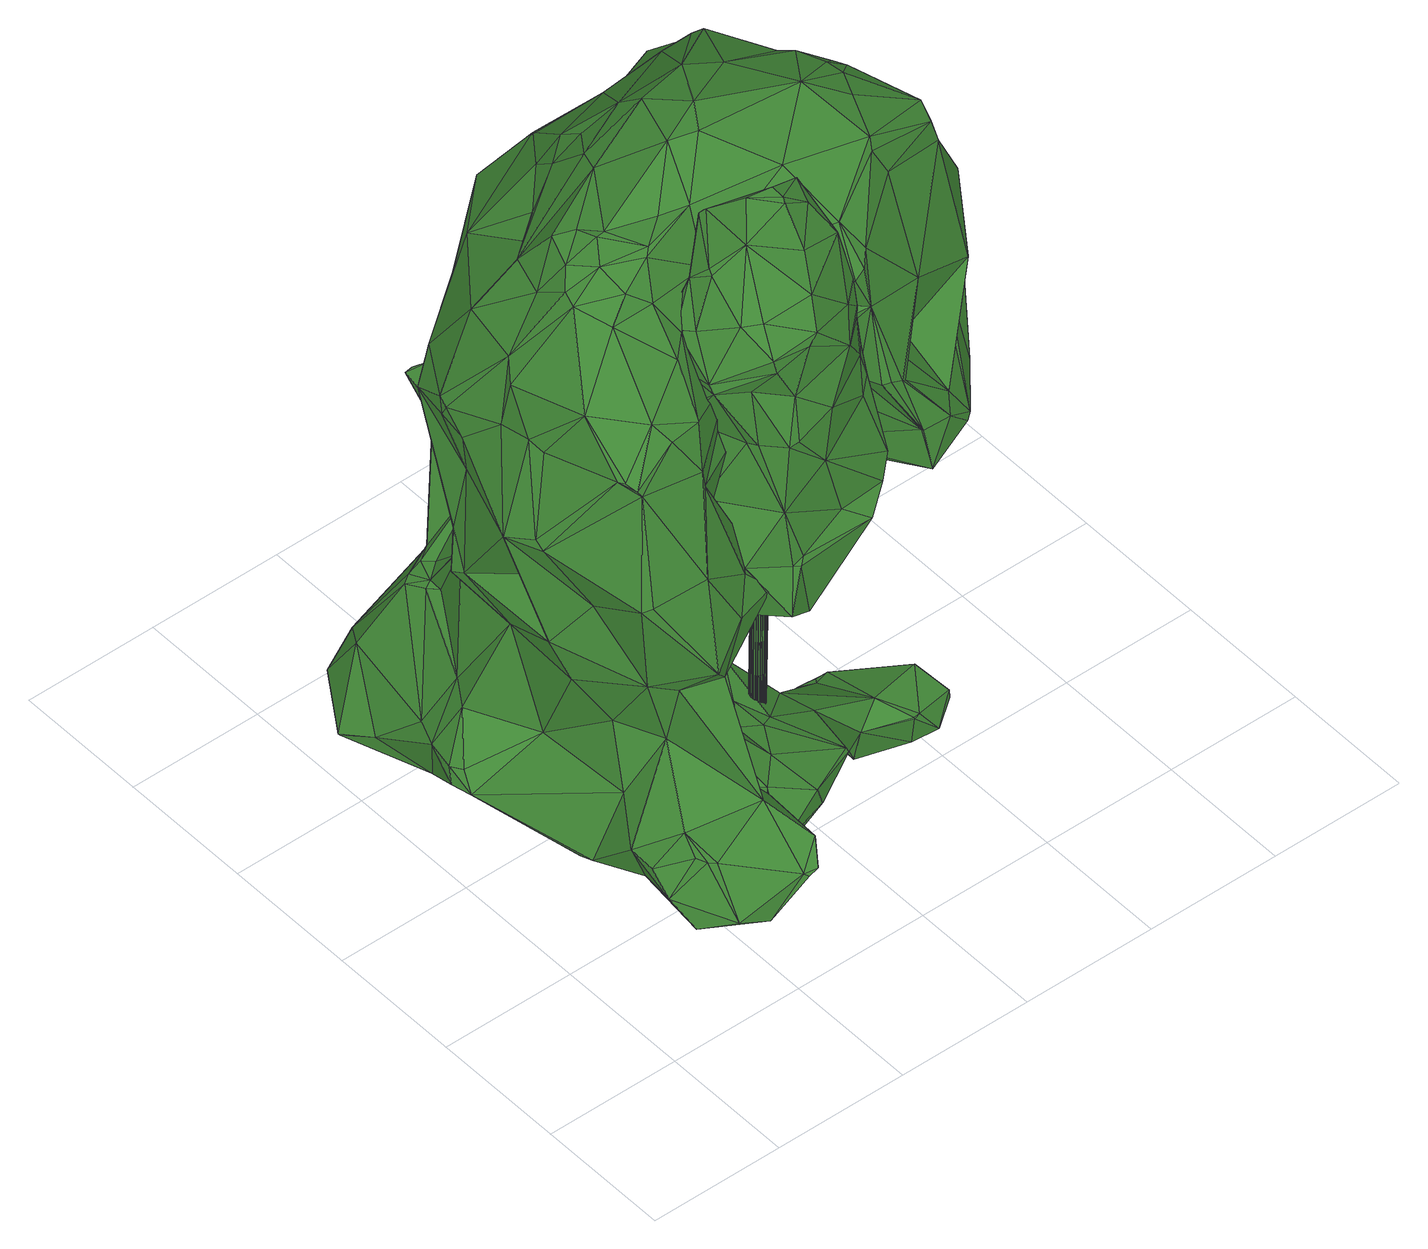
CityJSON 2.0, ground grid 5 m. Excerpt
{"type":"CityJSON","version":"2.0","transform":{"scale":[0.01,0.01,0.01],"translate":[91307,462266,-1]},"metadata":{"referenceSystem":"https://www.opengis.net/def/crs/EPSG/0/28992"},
"CityObjects":{
"tree1":{"type":"SolitaryVegetationObject","attributes":{"gtid":108,"crown_width_m":8.75,"crown_median_z":9.89,"trunk_H_m":9.99,"trunk_DBH_m":0.544,"trunk_radius_m":0.272,"trunk_base_height_m":-0.1,"original_gtid":"112"},"geometry":[{"type":"Solid","lod":"3","boundaries":[[[[0,1,2]],[[3,4,5]],[[6,7,8]],[[9,10,11]],[[10,12,11]],[[13,14,15]],[[16,17,18]],[[19,20,21]],[[22,23,24]],[[25,26,27]],[[28,29,30]],[[31,32,33]],[[25,33,32]],[[34,35,36]],[[37,38,39]],[[40,41,19]],[[40,42,41]],[[43,44,45]],[[46,47,48]],[[46,48,49]],[[50,51,52]],[[36,53,54]],[[55,56,57]],[[58,59,60]],[[61,62,63]],[[64,61,63]],[[65,26,66]],[[67,68,69]],[[70,71,68]],[[70,68,72]],[[73,74,75]],[[76,77,78]],[[76,78,79]],[[80,63,81]],[[62,82,81]],[[34,54,83]],[[36,54,34]],[[24,84,85]],[[86,87,88]],[[63,89,64]],[[90,91,92]],[[50,52,5]],[[93,94,12]],[[95,96,97]],[[64,5,52]],[[78,74,98]],[[4,50,5]],[[99,100,101]],[[20,41,42]],[[102,103,104]],[[19,41,20]],[[77,105,75]],[[106,107,84]],[[57,108,100]],[[109,110,10]],[[111,95,97]],[[6,112,113]],[[45,114,43]],[[114,45,92]],[[21,115,83]],[[20,115,21]],[[23,116,114]],[[102,117,118]],[[77,74,78]],[[98,74,73]],[[119,120,121]],[[42,73,105]],[[92,45,44]],[[95,111,122]],[[36,123,53]],[[84,43,22]],[[124,15,52]],[[61,64,15]],[[52,51,124]],[[125,87,126]],[[122,111,102]],[[48,127,128]],[[128,127,129]],[[69,68,130]],[[8,112,6]],[[64,52,15]],[[82,14,13]],[[55,86,56]],[[131,72,67]],[[25,32,26]],[[131,70,72]],[[124,70,15]],[[124,51,71]],[[71,70,124]],[[65,66,1]],[[84,22,85]],[[1,80,2]],[[22,24,85]],[[132,53,123]],[[77,39,105]],[[105,39,133]],[[15,131,134]],[[62,81,63]],[[135,136,137]],[[134,13,15]],[[66,138,139]],[[82,62,14]],[[13,140,82]],[[3,141,33]],[[33,141,31]],[[58,142,143]],[[144,68,71]],[[75,74,77]],[[104,27,102]],[[44,43,107]],[[91,145,146]],[[91,90,145]],[[21,147,19]],[[148,147,21]],[[149,56,150]],[[53,135,54]],[[83,54,135]],[[83,135,21]],[[43,116,22]],[[57,56,149]],[[43,84,107]],[[65,151,152]],[[78,98,153]],[[154,155,129]],[[98,73,42]],[[153,98,40]],[[7,156,157]],[[40,98,42]],[[136,158,159]],[[160,119,94]],[[161,55,99]],[[31,66,32]],[[138,66,31]],[[63,139,138]],[[53,132,136]],[[63,138,141]],[[141,138,31]],[[15,14,61]],[[81,140,80]],[[80,140,134]],[[81,82,140]],[[134,140,13]],[[134,0,2]],[[144,162,142]],[[163,12,10]],[[80,134,2]],[[15,70,131]],[[26,32,66]],[[5,89,3]],[[64,89,5]],[[53,136,135]],[[113,121,6]],[[119,121,11]],[[11,121,113]],[[161,164,50]],[[50,164,71]],[[51,50,71]],[[101,164,99]],[[80,139,63]],[[26,65,27]],[[1,139,80]],[[0,65,1]],[[62,61,14]],[[1,66,139]],[[99,164,161]],[[58,60,130]],[[75,105,73]],[[23,165,24]],[[114,116,43]],[[114,92,166]],[[92,91,166]],[[28,4,167]],[[114,166,23]],[[146,166,91]],[[146,23,166]],[[23,22,116]],[[144,71,164]],[[156,7,6]],[[3,167,4]],[[35,168,123]],[[24,165,84]],[[149,108,57]],[[39,112,8]],[[169,112,39]],[[123,36,35]],[[120,170,90]],[[86,111,97]],[[88,125,103]],[[165,171,106]],[[165,172,171]],[[108,128,173]],[[149,128,108]],[[100,108,174]],[[161,30,55]],[[49,48,128]],[[39,77,76]],[[17,96,95]],[[67,151,175]],[[65,175,151]],[[173,58,174]],[[176,10,46]],[[132,123,160]],[[122,129,95]],[[23,172,165]],[[130,68,142]],[[109,18,17]],[[93,163,159]],[[79,177,178]],[[161,50,28]],[[84,165,106]],[[97,179,86]],[[180,179,97]],[[103,125,181]],[[25,181,125]],[[145,170,146]],[[90,170,145]],[[172,120,119]],[[44,182,92]],[[90,92,182]],[[11,12,119]],[[172,23,146]],[[129,127,154]],[[21,135,137]],[[21,137,148]],[[69,130,183]],[[78,177,79]],[[58,173,59]],[[184,11,113]],[[33,25,125]],[[20,42,105]],[[20,105,133]],[[144,164,101]],[[172,119,160]],[[94,158,132]],[[119,12,94]],[[169,113,112]],[[93,158,94]],[[158,93,159]],[[182,6,121]],[[88,87,125]],[[174,58,100]],[[59,122,102]],[[185,118,69]],[[102,118,185]],[[111,103,102]],[[88,103,111]],[[100,143,162]],[[142,162,143]],[[58,143,100]],[[128,129,59]],[[129,122,59]],[[126,167,125]],[[130,142,58]],[[174,108,173]],[[94,132,160]],[[9,11,184]],[[17,95,186]],[[17,186,109]],[[34,38,37]],[[86,29,87]],[[157,107,106]],[[86,88,111]],[[76,79,178]],[[155,109,186]],[[155,186,129]],[[95,129,186]],[[136,132,158]],[[35,34,37]],[[35,37,187]],[[65,152,27]],[[151,118,152]],[[118,117,152]],[[27,152,117]],[[29,55,30]],[[86,55,29]],[[149,49,128]],[[100,99,55]],[[100,55,57]],[[137,188,148]],[[189,188,137]],[[134,175,0]],[[67,175,131]],[[134,131,175]],[[0,175,65]],[[142,68,144]],[[136,159,137]],[[176,163,10]],[[101,100,162]],[[101,162,144]],[[72,68,67]],[[128,59,173]],[[187,168,35]],[[34,83,38]],[[48,47,127]],[[154,127,47]],[[177,153,190]],[[177,190,18]],[[189,16,188]],[[148,188,16]],[[182,156,6]],[[44,156,182]],[[63,141,89]],[[3,89,141]],[[182,121,90]],[[90,121,120]],[[172,146,120]],[[160,157,172]],[[123,157,160]],[[172,157,171]],[[106,171,157]],[[104,103,181]],[[27,181,25]],[[104,181,27]],[[155,110,109]],[[163,93,12]],[[46,154,47]],[[49,180,191]],[[46,49,191]],[[97,96,191]],[[97,191,180]],[[153,177,78]],[[109,177,18]],[[179,150,86]],[[180,192,179]],[[179,192,150]],[[133,115,20]],[[149,192,49]],[[180,49,192]],[[149,150,192]],[[40,147,153]],[[18,147,16]],[[19,147,40]],[[148,16,147]],[[190,153,147]],[[8,7,187]],[[9,177,109]],[[178,177,184]],[[184,177,9]],[[159,176,137]],[[163,176,159]],[[46,110,154]],[[10,110,46]],[[154,110,155]],[[191,137,176]],[[191,176,46]],[[150,56,86]],[[59,102,185]],[[8,187,37]],[[8,37,39]],[[9,109,10]],[[39,76,178]],[[184,113,169]],[[184,169,39]],[[178,184,39]],[[189,191,96]],[[39,115,133]],[[190,147,18]],[[38,115,39]],[[38,83,115]],[[126,29,28]],[[189,137,191]],[[189,96,17]],[[102,27,117]],[[183,130,60]],[[183,60,59]],[[146,170,120]],[[29,126,87]],[[33,167,3]],[[69,183,185]],[[185,183,59]],[[161,28,30]],[[4,28,50]],[[126,28,167]],[[125,167,33]],[[157,123,168]],[[7,157,168]],[[156,44,157]],[[44,107,157]],[[69,151,67]],[[151,69,118]],[[189,17,16]],[[187,7,168]],[[193,194,195]],[[193,195,196]],[[196,195,197]],[[196,197,198]],[[195,194,199]],[[195,199,197]],[[197,199,200]],[[197,200,198]],[[199,194,201]],[[199,201,200]],[[200,201,202]],[[200,202,198]],[[201,194,203]],[[201,203,202]],[[202,203,204]],[[202,204,198]],[[203,194,205]],[[203,205,204]],[[204,205,206]],[[204,206,198]],[[205,194,207]],[[205,207,206]],[[206,207,208]],[[206,208,198]],[[207,194,209]],[[207,209,208]],[[208,209,210]],[[208,210,198]],[[209,194,211]],[[209,211,210]],[[210,211,212]],[[210,212,198]],[[211,194,213]],[[211,213,212]],[[212,213,214]],[[212,214,198]],[[213,194,215]],[[213,215,214]],[[214,215,216]],[[214,216,198]],[[215,194,217]],[[215,217,216]],[[216,217,218]],[[216,218,198]],[[217,194,219]],[[217,219,218]],[[218,219,220]],[[218,220,198]],[[219,194,221]],[[219,221,220]],[[220,221,222]],[[220,222,198]],[[221,194,223]],[[221,223,222]],[[222,223,224]],[[222,224,198]],[[223,194,225]],[[223,225,224]],[[224,225,226]],[[224,226,198]],[[225,194,227]],[[225,227,226]],[[226,227,228]],[[226,228,198]],[[227,194,229]],[[227,229,228]],[[228,229,230]],[[228,230,198]],[[229,194,231]],[[229,231,230]],[[230,231,232]],[[230,232,198]],[[231,194,233]],[[231,233,232]],[[232,233,234]],[[232,234,198]],[[233,194,235]],[[233,235,234]],[[234,235,236]],[[234,236,198]],[[235,194,237]],[[235,237,236]],[[236,237,238]],[[236,238,198]],[[237,194,239]],[[237,239,238]],[[238,239,240]],[[238,240,198]],[[239,194,241]],[[239,241,240]],[[240,241,242]],[[240,242,198]],[[241,194,193]],[[241,193,242]],[[242,193,196]],[[242,196,198]]]]}]},
"tree2":{"type":"SolitaryVegetationObject","attributes":{"gtid":107,"crown_width_m":20.06,"crown_median_z":12.45,"trunk_H_m":12.59,"trunk_DBH_m":1.59,"trunk_radius_m":0.797,"trunk_base_height_m":-0.14,"original_gtid":"111"},"geometry":[{"type":"Solid","lod":"3","boundaries":[[[[243,244,245]],[[246,247,248]],[[249,250,251]],[[252,253,254]],[[255,256,257]],[[258,259,260]],[[261,262,263]],[[264,265,266]],[[267,268,269]],[[270,271,272]],[[270,272,273]],[[267,274,275]],[[276,274,267]],[[277,278,279]],[[280,281,282]],[[283,253,284]],[[246,285,286]],[[287,288,289]],[[290,291,292]],[[293,294,295]],[[296,297,298]],[[284,299,283]],[[300,301,302]],[[303,304,305]],[[303,306,304]],[[307,308,284]],[[309,310,311]],[[273,312,313]],[[314,313,312]],[[259,315,260]],[[287,289,277]],[[316,317,318]],[[319,320,321]],[[322,323,324]],[[322,324,307]],[[325,326,327]],[[328,289,288]],[[329,248,326]],[[308,330,331]],[[307,313,314]],[[332,309,333]],[[334,335,336]],[[337,338,339]],[[337,340,338]],[[246,286,341]],[[342,343,344]],[[345,269,346]],[[341,347,246]],[[337,286,340]],[[348,349,350]],[[285,338,351]],[[337,352,353]],[[247,246,347]],[[340,351,338]],[[354,355,344]],[[285,329,338]],[[356,247,347]],[[357,358,359]],[[360,361,362]],[[360,362,363]],[[360,363,361]],[[326,364,329]],[[279,365,366]],[[367,368,369]],[[370,371,372]],[[373,374,291]],[[375,256,376]],[[285,351,286]],[[339,352,337]],[[340,286,351]],[[285,248,329]],[[246,248,285]],[[377,370,244]],[[378,379,245]],[[354,380,355]],[[381,259,258]],[[382,350,260]],[[269,345,383]],[[258,384,385]],[[380,359,358]],[[386,387,388]],[[389,390,391]],[[381,392,393]],[[381,393,394]],[[269,383,395]],[[356,347,396]],[[348,395,383]],[[250,374,373]],[[385,397,392]],[[398,399,400]],[[401,374,402]],[[403,357,336]],[[336,357,359]],[[404,405,406]],[[363,377,243]],[[295,407,408]],[[409,410,411]],[[412,413,414]],[[415,416,417]],[[279,278,365]],[[402,418,419]],[[420,297,255]],[[297,421,255]],[[422,279,366]],[[345,346,423]],[[345,423,424]],[[425,406,405]],[[426,427,428]],[[427,426,429]],[[381,258,392]],[[260,384,258]],[[292,362,361]],[[338,430,339]],[[267,269,395]],[[430,325,339]],[[403,431,361]],[[432,379,378]],[[430,338,364]],[[329,364,338]],[[433,401,434]],[[435,393,397]],[[392,397,393]],[[436,437,438]],[[319,321,439]],[[297,420,440]],[[411,410,441]],[[442,295,294]],[[336,443,444]],[[426,445,446]],[[274,447,275]],[[278,448,365]],[[327,449,339]],[[450,449,327]],[[408,293,295]],[[406,438,404]],[[388,414,413]],[[451,452,453]],[[423,346,454]],[[455,456,457]],[[416,415,458]],[[416,458,459]],[[254,460,451]],[[402,461,401]],[[438,462,436]],[[431,459,458]],[[463,357,464]],[[379,465,463]],[[439,321,263]],[[321,466,263]],[[467,468,469]],[[407,295,252]],[[442,252,295]],[[435,470,471]],[[472,318,473]],[[277,448,278]],[[474,448,277]],[[457,302,301]],[[457,301,475]],[[328,468,467]],[[417,416,476]],[[455,457,477]],[[478,477,457]],[[317,479,315]],[[328,480,468]],[[250,402,374]],[[419,461,402]],[[481,318,472]],[[482,483,484]],[[485,419,486]],[[487,280,282]],[[253,252,488]],[[478,404,438]],[[283,299,461]],[[489,343,342]],[[405,478,490]],[[400,399,491]],[[406,296,298]],[[407,252,453]],[[418,486,419]],[[396,347,341]],[[491,485,412]],[[491,412,400]],[[273,492,270]],[[478,438,477]],[[493,494,495]],[[296,400,496]],[[336,335,443]],[[252,497,453]],[[404,478,405]],[[490,441,425]],[[315,498,499]],[[413,412,486]],[[424,435,397]],[[375,487,257]],[[400,409,398]],[[280,417,476]],[[280,487,417]],[[500,386,402]],[[425,410,406]],[[486,412,485]],[[398,501,399]],[[460,501,398]],[[359,380,336]],[[409,411,398]],[[463,358,357]],[[502,462,440]],[[264,503,504]],[[264,505,503]],[[447,450,275]],[[296,409,400]],[[406,409,296]],[[471,371,506]],[[291,290,373]],[[322,284,488]],[[416,507,476]],[[254,497,252]],[[286,353,341]],[[463,465,358]],[[496,400,412]],[[508,263,466]],[[387,414,388]],[[496,297,296]],[[507,509,443]],[[510,511,512]],[[425,405,490]],[[409,406,410]],[[253,488,284]],[[513,479,317]],[[452,411,441]],[[452,398,411]],[[441,410,425]],[[457,514,478]],[[475,514,457]],[[490,478,514]],[[441,490,514]],[[441,514,452]],[[403,336,444]],[[258,385,392]],[[507,443,335]],[[421,256,255]],[[515,432,247]],[[307,330,308]],[[510,269,268]],[[383,349,348]],[[301,516,475]],[[374,401,517]],[[374,517,291]],[[412,414,496]],[[337,353,286]],[[396,515,356]],[[406,462,438]],[[298,462,406]],[[336,380,334]],[[434,518,519]],[[506,393,435]],[[394,393,506]],[[520,521,522]],[[320,319,523]],[[277,524,474]],[[385,384,349]],[[502,436,462]],[[275,268,267]],[[315,259,525]],[[453,452,526]],[[251,527,249]],[[251,417,527]],[[315,309,317]],[[507,528,529]],[[365,448,366]],[[423,435,424]],[[463,243,245]],[[307,314,330]],[[530,345,424]],[[283,493,531]],[[419,495,461]],[[421,376,256]],[[474,503,505]],[[368,436,369]],[[305,528,334]],[[507,529,476]],[[506,371,370]],[[532,492,273]],[[262,291,517]],[[291,262,292]],[[342,390,489]],[[342,344,390]],[[283,533,253]],[[283,531,533]],[[363,464,361]],[[472,276,481]],[[457,456,302]],[[264,534,271]],[[283,494,493]],[[535,433,519]],[[536,381,394]],[[330,311,310]],[[328,467,503]],[[422,366,537]],[[538,539,540]],[[444,509,416]],[[515,396,432]],[[254,253,533]],[[444,431,403]],[[335,528,507]],[[332,331,310]],[[541,542,516]],[[514,526,452]],[[526,514,475]],[[273,473,543]],[[273,272,473]],[[427,429,344]],[[394,544,536]],[[378,245,244]],[[378,244,522]],[[331,545,308]],[[546,332,547]],[[262,517,263]],[[334,528,335]],[[482,361,458]],[[482,458,415]],[[489,390,467]],[[522,371,471]],[[243,463,363]],[[251,415,417]],[[346,269,510]],[[389,391,426]],[[522,521,378]],[[432,378,521]],[[430,364,325]],[[272,534,473]],[[448,474,505]],[[503,474,328]],[[440,462,298]],[[324,313,307]],[[448,505,366]],[[422,548,277]],[[377,244,243]],[[364,326,325]],[[549,332,519]],[[377,363,362]],[[322,307,284]],[[368,550,436]],[[262,261,362]],[[498,525,320]],[[277,548,300]],[[549,545,331]],[[422,537,548]],[[339,449,352]],[[309,546,333]],[[250,387,500]],[[421,496,414]],[[299,518,434]],[[461,299,434]],[[308,545,284]],[[424,397,530]],[[447,390,551]],[[446,551,390]],[[293,408,548]],[[421,414,387]],[[536,525,259]],[[536,259,381]],[[444,459,431]],[[356,515,247]],[[416,509,507]],[[379,432,396]],[[266,276,472]],[[276,266,265]],[[305,552,528]],[[552,529,528]],[[395,382,553]],[[479,553,382]],[[452,451,398]],[[446,445,551]],[[546,309,499]],[[315,499,309]],[[432,521,554]],[[423,470,435]],[[470,423,454]],[[245,379,463]],[[303,305,334]],[[358,355,380]],[[326,555,327]],[[328,288,480]],[[309,311,317]],[[328,474,524]],[[385,530,397]],[[498,320,523]],[[498,523,499]],[[306,343,304]],[[343,489,304]],[[517,433,535]],[[418,388,486]],[[401,461,434]],[[522,372,371]],[[516,542,526]],[[526,475,516]],[[451,460,398]],[[300,548,556]],[[408,556,548]],[[312,273,543]],[[312,543,314]],[[450,447,551]],[[366,264,271]],[[505,264,366]],[[461,494,283]],[[495,494,461]],[[479,382,315]],[[330,314,311]],[[314,543,473]],[[491,533,485]],[[324,492,532]],[[548,492,293]],[[293,492,324]],[[330,310,331]],[[322,488,442]],[[421,387,376]],[[293,324,323]],[[521,557,554]],[[354,343,303]],[[401,433,517]],[[517,439,263]],[[369,436,502]],[[413,486,388]],[[348,382,395]],[[471,506,435]],[[294,323,442]],[[548,270,492]],[[293,323,294]],[[322,442,323]],[[265,264,504]],[[522,471,470]],[[499,558,546]],[[427,355,358]],[[431,458,361]],[[467,469,489]],[[247,432,554]],[[523,558,499]],[[427,344,355]],[[325,327,339]],[[557,520,511]],[[275,450,268]],[[510,268,450]],[[444,416,459]],[[554,248,247]],[[248,554,326]],[[276,267,481]],[[481,267,316]],[[558,332,546]],[[513,553,479]],[[395,553,513]],[[465,353,427]],[[358,465,427]],[[334,380,303]],[[379,353,465]],[[396,353,379]],[[506,370,508]],[[506,508,394]],[[500,402,250]],[[315,382,260]],[[530,349,383]],[[350,349,384]],[[384,260,350]],[[290,483,373]],[[554,555,326]],[[521,520,557]],[[557,511,555]],[[554,557,555]],[[427,445,428]],[[426,428,445]],[[518,549,519]],[[508,370,377]],[[263,377,261]],[[508,377,263]],[[262,362,292]],[[551,445,352]],[[550,455,437]],[[500,387,386]],[[372,244,370]],[[473,311,314]],[[372,522,244]],[[508,544,394]],[[508,466,544]],[[254,533,501]],[[254,501,460]],[[456,540,559]],[[472,473,534]],[[266,472,534]],[[469,560,489]],[[560,304,489]],[[420,255,561]],[[469,468,560]],[[380,354,303]],[[289,524,277]],[[496,421,297]],[[361,464,403]],[[463,464,363]],[[391,390,429]],[[344,429,390]],[[467,390,504]],[[467,504,503]],[[522,470,520]],[[274,562,447]],[[447,562,390]],[[504,390,562]],[[265,504,562]],[[289,328,524]],[[519,332,558]],[[303,343,306]],[[341,353,396]],[[491,501,533]],[[498,315,525]],[[367,456,550]],[[367,550,368]],[[456,455,550]],[[321,320,525]],[[321,525,536]],[[541,408,542]],[[408,541,556]],[[300,556,541]],[[369,563,367]],[[491,399,501]],[[451,453,497]],[[254,451,497]],[[546,547,333]],[[353,352,445]],[[439,523,319]],[[391,429,426]],[[487,375,527]],[[487,527,417]],[[402,386,418]],[[388,418,386]],[[387,250,249]],[[387,249,376]],[[249,527,375]],[[249,375,376]],[[389,426,390]],[[261,377,362]],[[357,403,464]],[[530,385,349]],[[348,350,382]],[[271,534,272]],[[266,534,264]],[[530,383,345]],[[298,297,440]],[[502,440,282]],[[470,454,511]],[[512,511,454]],[[520,470,511]],[[536,544,321]],[[564,450,565]],[[564,565,510]],[[564,510,450]],[[422,277,279]],[[327,565,450]],[[434,519,433]],[[532,273,313]],[[532,313,324]],[[300,541,301]],[[301,541,516]],[[517,535,439]],[[523,439,535]],[[535,558,523]],[[332,333,547]],[[558,535,519]],[[442,488,252]],[[473,318,311]],[[317,311,318]],[[443,509,444]],[[512,454,346]],[[346,510,512]],[[407,566,408]],[[373,251,250]],[[251,482,415]],[[511,510,565]],[[276,562,274]],[[265,562,276]],[[343,354,344]],[[555,565,327]],[[511,565,555]],[[395,513,316]],[[395,316,267]],[[353,445,427]],[[513,317,316]],[[456,367,567]],[[538,456,567]],[[456,538,540]],[[568,567,367]],[[302,569,300]],[[277,300,569]],[[481,316,318]],[[518,545,549]],[[549,331,332]],[[302,456,559]],[[570,569,302]],[[287,277,569]],[[570,287,569]],[[487,282,561]],[[257,487,561]],[[367,563,305]],[[288,567,480]],[[538,567,288]],[[568,480,567]],[[299,545,518]],[[299,284,545]],[[480,568,571]],[[468,480,571]],[[560,468,571]],[[502,563,369]],[[305,563,552]],[[502,552,563]],[[367,305,304]],[[367,571,568]],[[560,571,367]],[[560,367,304]],[[292,361,484]],[[361,482,484]],[[531,493,533]],[[292,484,290]],[[533,493,495]],[[485,533,495]],[[485,495,419]],[[408,566,542]],[[453,566,407]],[[251,483,482]],[[251,373,483]],[[484,483,290]],[[542,566,526]],[[453,526,566]],[[332,310,309]],[[426,446,390]],[[548,537,270]],[[366,271,537]],[[270,537,271]],[[551,352,449]],[[551,449,450]],[[559,540,539]],[[559,539,302]],[[288,287,539]],[[321,544,466]],[[288,539,538]],[[570,539,287]],[[302,539,570]],[[436,550,437]],[[476,281,280]],[[255,257,561]],[[477,438,437]],[[477,437,455]],[[440,420,561]],[[440,561,282]],[[375,257,256]],[[502,281,552]],[[282,281,502]],[[552,281,529]],[[529,281,476]],[[572,573,574]],[[572,574,575]],[[575,574,576]],[[575,576,577]],[[574,573,578]],[[574,578,576]],[[576,578,579]],[[576,579,577]],[[578,573,580]],[[578,580,579]],[[579,580,581]],[[579,581,577]],[[580,573,582]],[[580,582,581]],[[581,582,583]],[[581,583,577]],[[582,573,584]],[[582,584,583]],[[583,584,585]],[[583,585,577]],[[584,573,586]],[[584,586,585]],[[585,586,587]],[[585,587,577]],[[586,573,588]],[[586,588,587]],[[587,588,589]],[[587,589,577]],[[588,573,590]],[[588,590,589]],[[589,590,591]],[[589,591,577]],[[590,573,592]],[[590,592,591]],[[591,592,593]],[[591,593,577]],[[592,573,594]],[[592,594,593]],[[593,594,595]],[[593,595,577]],[[594,573,596]],[[594,596,595]],[[595,596,597]],[[595,597,577]],[[596,573,598]],[[596,598,597]],[[597,598,599]],[[597,599,577]],[[598,573,600]],[[598,600,599]],[[599,600,601]],[[599,601,577]],[[600,573,602]],[[600,602,601]],[[601,602,603]],[[601,603,577]],[[602,573,604]],[[602,604,603]],[[603,604,605]],[[603,605,577]],[[604,573,606]],[[604,606,605]],[[605,606,607]],[[605,607,577]],[[606,573,608]],[[606,608,607]],[[607,608,609]],[[607,609,577]],[[608,573,610]],[[608,610,609]],[[609,610,611]],[[609,611,577]],[[610,573,612]],[[610,612,611]],[[611,612,613]],[[611,613,577]],[[612,573,614]],[[612,614,613]],[[613,614,615]],[[613,615,577]],[[614,573,616]],[[614,616,615]],[[615,616,617]],[[615,617,577]],[[616,573,618]],[[616,618,617]],[[617,618,619]],[[617,619,577]],[[618,573,620]],[[618,620,619]],[[619,620,621]],[[619,621,577]],[[620,573,572]],[[620,572,621]],[[621,572,575]],[[621,575,577]]]]}]}
},
"vertices":[
[956,917,2410],[882,932,2491],[901,928,2498],[796,472,2247],[937,465,2231],[971,470,2265],[936,700,435],[953,494,492],[882,628,464],[669,756,667],[703,807,939],[881,816,662],[881,809,664],[1166,802,2563],[1146,722,2530],[1223,673,2386],[471,677,874],[603,788,1162],[468,713,868],[338,644,570],[309,616,469],[447,525,577],[1547,538,316],[1468,596,430],[1501,468,392],[670,764,2082],[696,853,2224],[720,918,2039],[886,474,2039],[848,455,1856],[881,451,1864],[693,722,2255],[667,782,2235],[666,626,2115],[690,274,379],[828,280,472],[823,268,482],[733,395,401],[683,319,380],[604,599,342],[293,692,526],[302,641,498],[277,692,295],[1425,591,213],[1215,586,184],[1391,621,215],[926,549,1064],[1033,755,1066],[1035,704,1108],[936,466,1089],[1116,486,2106],[1229,587,2129],[1162,549,2208],[778,239,588],[653,256,414],[1002,468,1696],[1088,493,1413],[1247,485,1441],[1256,761,1596],[999,779,1548],[1231,773,1626],[1049,627,2453],[1044,710,2596],[870,691,2540],[994,525,2374],[891,925,2197],[753,825,2371],[1160,856,2168],[1278,692,1939],[1051,872,1887],[1241,697,2188],[1263,630,2029],[1180,831,2189],[294,707,229],[257,757,255],[327,742,229],[501,843,474],[421,791,313],[373,833,500],[434,847,514],[895,913,2514],[965,803,2600],[1053,732,2603],[647,304,395],[1430,432,299],[1508,474,351],[829,457,1586],[798,548,1829],[785,587,1819],[821,548,2337],[1194,827,330],[1293,805,335],[1327,682,250],[797,664,641],[858,562,611],[725,790,1344],[631,642,1195],[702,496,1397],[252,752,256],[1230,559,1764],[1305,530,1500],[1274,592,1800],[737,823,1744],[684,743,1862],[668,805,1856],[351,668,282],[1331,433,401],[1356,475,255],[1222,492,1340],[601,897,947],[752,855,1018],[709,708,1534],[897,688,444],[902,710,469],[1435,629,320],[539,530,413],[1514,574,324],[913,822,1940],[985,874,1893],[1000,684,534],[1224,775,368],[964,722,462],[841,785,1440],[988,340,544],[1240,618,2215],[672,611,2078],[772,550,2074],[1022,752,1100],[1004,674,1258],[887,793,1273],[1273,838,1729],[1172,827,2252],[983,345,560],[416,623,380],[1134,872,2491],[644,321,624],[736,414,635],[559,598,816],[773,741,2430],[779,761,2442],[1058,788,2601],[763,591,2328],[1328,834,1731],[1301,717,1678],[1287,639,1891],[1281,812,339],[1293,804,350],[350,654,596],[485,636,856],[1182,457,1343],[893,445,1369],[1028,874,2091],[921,884,2053],[314,744,537],[1008,772,1072],[758,859,1044],[1168,619,328],[1185,517,372],[807,533,630],[725,565,646],[1023,546,546],[1026,461,1914],[1301,685,1709],[759,695,661],[1252,599,1898],[1358,439,403],[1305,796,338],[810,472,2188],[904,380,469],[871,690,462],[1237,794,362],[1332,435,406],[1270,551,442],[1167,646,1408],[1258,625,1424],[1108,859,2307],[666,718,952],[480,830,608],[540,843,518],[851,445,1350],[813,403,1189],[666,783,1886],[1146,804,314],[1099,724,1629],[672,807,606],[939,735,1755],[724,848,1071],[884,376,462],[489,657,875],[523,674,878],[399,690,608],[713,588,1130],[875,434,1343],[902,652,90],[875,652,90],[901,659,90],[915,650,1088],[914,657,1088],[887,650,1089],[899,666,90],[911,663,1088],[894,671,90],[907,669,1089],[889,676,90],[901,673,1089],[882,678,90],[894,676,1089],[875,679,90],[887,677,1089],[868,678,90],[880,676,1089],[862,676,90],[874,673,1089],[856,671,90],[868,669,1089],[851,666,90],[864,663,1089],[849,659,90],[861,657,1089],[848,652,90],[860,650,1089],[849,645,90],[861,643,1089],[851,638,90],[864,636,1089],[856,633,90],[868,631,1089],[861,628,90],[874,626,1089],[868,626,90],[880,623,1089],[875,625,90],[887,623,1089],[882,626,90],[894,623,1089],[889,628,90],[901,626,1088],[894,633,90],[907,630,1088],[899,638,90],[911,636,1088],[901,645,90],[914,643,1088],
[240,777,1000],[308,996,564],[347,708,807],[335,85,405],[215,281,439],[259,201,340],[402,1139,2296],[319,1352,2116],[262,1106,2135],[1674,1910,1718],[1518,2010,1775],[1465,1873,2120],[602,1052,2498],[553,1126,2481],[569,1048,2498],[188,1887,243],[279,1875,378],[343,1887,355],[151,1250,1168],[196,1292,1299],[275,1349,1114],[1602,1112,958],[1107,1157,992],[1404,1407,987],[840,1322,504],[797,1041,415],[664,1307,232],[1782,1298,1112],[1701,1115,871],[1445,1475,913],[1485,1560,946],[926,1013,643],[877,983,508],[1018,1209,745],[1899,844,1289],[1734,876,930],[1758,955,912],[525,858,2422],[603,822,2358],[637,891,2483],[1232,2132,1721],[1259,2138,1598],[438,59,372],[534,16,546],[1673,573,1407],[1553,523,1500],[1652,559,1391],[198,1350,1741],[244,1521,1701],[222,1261,1556],[1811,1628,1381],[1789,1778,1540],[1942,1718,1629],[1052,1158,2698],[906,1113,2650],[990,1061,2682],[1063,2130,1590],[2000,998,1560],[1996,1017,1918],[1856,801,1790],[599,565,1765],[959,755,1747],[873,770,1926],[714,677,1521],[1341,2034,1234],[1239,2076,1257],[653,1921,1060],[922,1888,1124],[850,1794,849],[1325,1776,983],[1338,1852,1063],[1266,1895,962],[494,1756,698],[742,1388,619],[797,1772,778],[875,1661,852],[418,1640,750],[395,1686,733],[364,1603,733],[1561,1934,1510],[1725,1774,1486],[1529,1821,1362],[572,455,336],[435,328,225],[554,484,347],[1501,548,1285],[447,235,271],[1219,1929,1003],[1091,2031,1160],[683,1981,1193],[638,2012,1169],[545,513,1900],[448,544,2065],[299,509,1949],[630,75,605],[522,128,369],[668,362,410],[582,4,551],[331,187,590],[854,798,1434],[761,598,1438],[784,466,1286],[472,1398,169],[421,1291,198],[313,213,584],[375,1770,295],[298,1742,204],[370,1816,312],[549,7,532],[650,399,594],[560,240,681],[687,478,1396],[610,402,1311],[303,257,578],[229,428,1552],[459,333,1216],[263,415,1557],[247,1009,1276],[89,926,1598],[156,1193,1201],[182,818,1168],[500,305,268],[1738,920,911],[1716,1068,877],[1317,624,2045],[1286,621,2228],[1256,625,2190],[147,1191,628],[42,1128,486],[60,1081,498],[194,1356,1818],[328,1568,1796],[455,1062,2438],[492,1174,2457],[242,1074,1016],[322,625,575],[422,540,809],[480,412,1553],[193,1755,452],[401,1809,386],[652,1516,183],[223,1857,207],[179,1831,194],[698,1511,2175],[453,1292,2291],[773,1502,2347],[662,939,999],[997,754,1096],[633,684,1256],[44,1664,225],[84,1534,282],[123,1359,457],[667,1516,205],[331,343,605],[49,1663,218],[1418,1547,2490],[1387,1566,2475],[1166,1353,2638],[582,1754,1811],[619,1728,1974],[126,778,1623],[1524,962,2575],[1572,1061,2566],[1388,1044,2656],[1933,1664,1725],[2012,1550,1622],[1278,1284,2630],[1521,1229,2568],[1500,1293,2533],[982,1434,2529],[883,1497,2410],[794,1377,2470],[214,1038,2091],[254,732,2160],[395,955,2375],[802,1618,2238],[941,1798,2154],[760,984,2516],[752,1280,2507],[1778,1211,1132],[302,1307,195],[213,1373,168],[1555,1121,2577],[600,814,853],[567,433,1061],[462,651,855],[638,549,1212],[581,294,343],[121,808,1653],[227,477,498],[668,1668,1611],[860,1893,1712],[173,1366,195],[1261,710,2379],[1458,790,2503],[1466,808,2546],[380,1350,1062],[862,953,2522],[1626,1179,2496],[1685,1906,1634],[285,514,1974],[253,573,1993],[612,438,620],[795,813,673],[871,823,657],[1699,891,936],[641,411,528],[818,841,535],[1580,1542,2194],[1726,1315,2253],[1711,1632,1982],[314,1168,344],[1522,786,2375],[1564,693,1964],[1794,869,2279],[198,934,1942],[206,872,1929],[1423,1624,2362],[830,1935,1938],[1172,874,2558],[332,522,1100],[253,690,1373],[409,463,1080],[366,1555,726],[1249,889,1329],[1458,551,1481],[1216,805,1640],[205,1080,356],[30,1106,432],[1129,1567,1002],[1291,1695,945],[1553,924,1027],[1919,1094,2100],[450,831,2344],[1753,856,2394],[1766,920,2431],[634,1722,663],[1462,544,1480],[933,1336,798],[205,1074,1899],[187,1316,1802],[186,1237,1733],[1102,1653,2333],[876,1586,2344],[511,966,2466],[1548,1980,1629],[990,794,1530],[1638,1121,2513],[1307,1616,2410],[1736,1510,1276],[975,1853,1948],[935,1882,1972],[963,1831,2103],[992,1336,2614],[1630,1686,2053],[452,1724,736],[606,1881,1060],[647,1431,2137],[1410,1635,2380],[849,867,2328],[1497,954,1058],[1220,1020,1098],[1555,959,1004],[73,1249,471],[406,591,2131],[211,1291,640],[267,551,1995],[693,979,361],[350,788,290],[438,954,437],[650,1700,667],[1873,1164,2226],[219,367,503],[1971,1076,1954],[442,1569,1462],[992,2077,1504],[829,1760,1345],[243,737,267],[242,678,292],[40,1021,444],[590,1634,1007],[1601,818,1393],[354,1693,698],[1813,1332,2028],[409,1009,2388],[569,561,2065],[598,695,2213],[297,1717,206],[1210,1800,1850],[1525,1813,1362],[1328,1850,2072],[1437,1460,919],[643,1668,1269],[330,1685,676],[1786,1245,1117],[1412,574,1706],[1605,596,1521],[1471,661,1712],[1917,1092,1634],[1792,1303,1768],[1311,1722,948],[346,1602,709],[1017,2089,1491],[606,2011,1170],[635,2011,1176],[1838,1303,1376],[857,1898,1231],[1322,657,2269],[835,796,652],[670,762,2237],[353,1682,418],[304,500,319],[341,654,276],[1835,1306,1473],[280,688,269],[587,1894,1168],[1562,763,1680],[1301,667,1716],[662,914,2499],[981,1060,928],[1041,867,2062],[529,868,510],[440,608,391],[1926,1545,1744],[1393,564,1722],[1350,564,1742],[1852,891,1609],[1823,884,1620],[1324,580,1733],[1005,1152,87],[925,1152,86],[1002,1173,87],[984,1153,1347],[981,1173,1347],[904,1153,1345],[994,1192,87],[973,1193,1347],[982,1208,87],[960,1209,1346],[965,1221,87],[944,1222,1346],[946,1229,86],[925,1230,1346],[925,1232,86],[904,1233,1345],[904,1229,86],[883,1230,1345],[885,1221,85],[864,1222,1345],[869,1208,85],[848,1209,1344],[856,1192,85],[835,1193,1344],[848,1173,85],[827,1174,1344],[845,1152,85],[824,1153,1344],[848,1131,85],[827,1132,1344],[856,1112,85],[835,1113,1344],[869,1096,85],[848,1097,1344],[885,1083,85],[864,1084,1345],[904,1075,86],[883,1076,1345],[925,1072,86],[904,1073,1346],[946,1075,86],[924,1076,1346],[965,1083,87],[944,1084,1346],[981,1096,87],[960,1097,1346],[994,1112,87],[973,1113,1347],[1002,1131,87],[981,1132,1347]
]}
